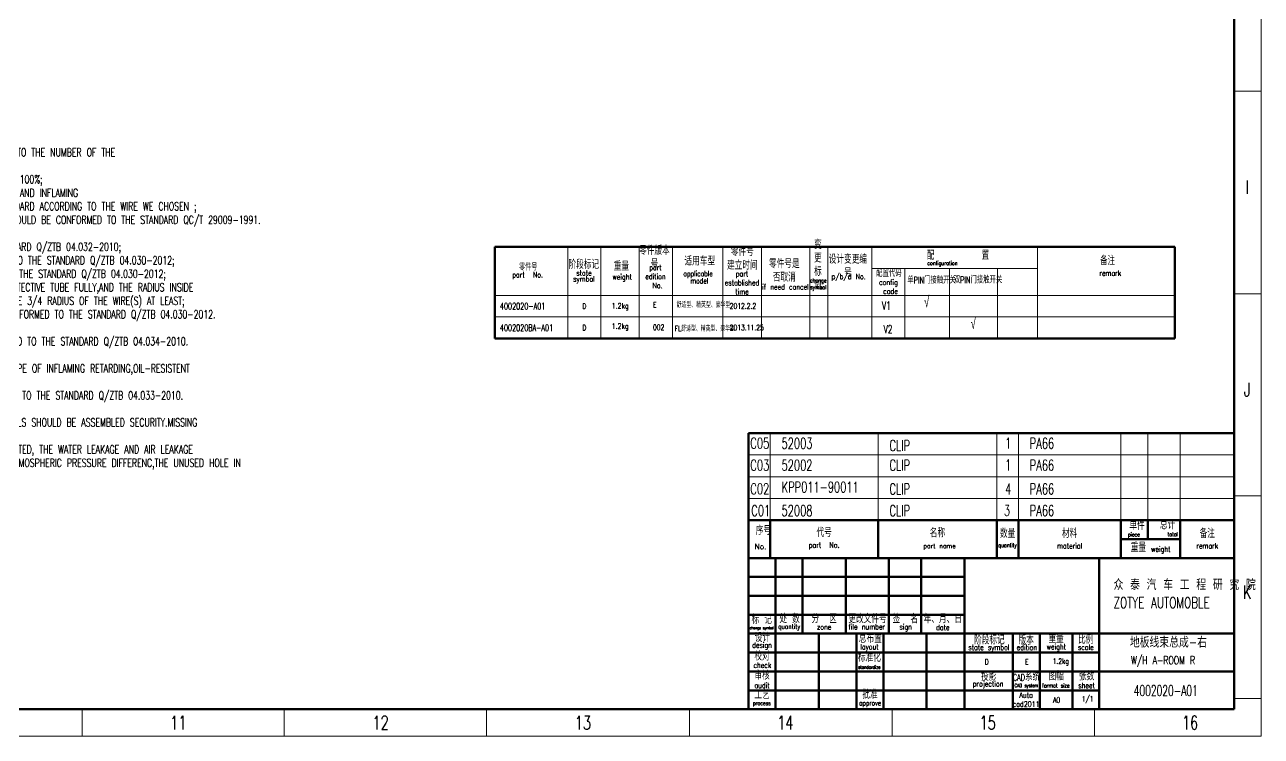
# Model space of a CAD drawing. Header units: millimetres. Extents: x 3123 to 4312, y 321 to 1162.
# Drawn here: x 3853.3 to 4311.6, y 321.4 to 584.9 of the extents above; entities that cross this region are included whole.
import ezdxf
from ezdxf.enums import TextEntityAlignment as Align

# ---------------------------------------------------------------- set-up
doc = ezdxf.new("R2010")
doc.units = ezdxf.units.MM
for name, color, linetype, lineweight in [('0Filament', 7, 'Continuous', 20), ('2FRAM', 2, 'Continuous', 70), ('2FRAME', 2, 'Continuous', 70)]:
    doc.layers.add(name, color=color, linetype=linetype, lineweight=lineweight)
doc.styles.add('HZ', font='TXT', dxfattribs={"width": 0.7, "height": 4, "bigfont": 'HZTXT'})
doc.styles.get("Standard").update_dxf_attribs({"font": 'txt.shx', "height": 5})
doc.styles.add('样式 1', font='txt.shx', dxfattribs={"width": 0.7})

msp = doc.modelspace()

# ---------------------------------------------------------------- linework, layer by layer
at = {"layer": '0Filament'}
for p, q in [((4311.557, 321.382), (4311.557, 1162.382)), ((4311.557, 560.302), (4301.654, 560.302)), ((4054.538, 502.67), (4054.538, 468.672)), ((4066.835, 502.67), (4066.835, 468.672)), ((4081.031, 502.67), (4081.031, 468.672)), ((4093.329, 502.67), (4093.329, 468.672)), ((4111.983, 502.67), (4111.983, 468.672)), ((4126.381, 502.67), (4126.381, 468.672)), ((4144.207, 502.67), (4144.207, 468.672)), ((4150.976, 502.67), (4150.976, 468.672)), ((4167.233, 502.67), (4167.233, 468.672)), ((4228.66, 502.67), (4228.66, 468.672)), ((4167.233, 494.67), (4228.66, 494.67)), ((4179.471, 494.67), (4179.471, 468.672)), ((4196.045, 494.67), (4196.045, 468.672)), ((4213.823, 494.67), (4213.823, 468.672)), ((4027.523, 484.67), (4279.562, 484.67)), ((4311.555, 485.273), (4301.653, 485.273)), ((4027.523, 476.671), (4279.562, 476.671)), ((4129.557, 401.382), (4129.557, 433.634)), ((4169.557, 401.382), (4169.557, 433.634)), ((4213.557, 401.382), (4213.557, 433.634)), ((4221.557, 401.382), (4221.557, 433.634)), ((4259.557, 401.382), (4259.557, 433.634)), ((4269.557, 401.382), (4269.557, 433.634)), ((4281.557, 401.382), (4281.557, 433.634)), ((4311.557, 410.46), (4301.654, 410.46)), ((4311.501, 335.322), (4301.598, 335.322)), ((4311.583, 335.322), (4301.598, 335.322)), ((3874.574, 331.374), (3874.574, 321.471)), ((3949.388, 331.372), (3949.388, 321.47)), ((4024.417, 331.374), (4024.417, 321.471)), ((4099.659, 331.4), (4099.659, 321.415)), ((4174.797, 331.374), (4174.797, 321.471)), ((4249.826, 321.47), (4249.826, 331.372)), ((4249.826, 331.372), (4249.826, 321.47)), ((3122.557, 321.382), (4311.557, 321.382))]:
    msp.add_line(p, q, dxfattribs=at)
at = {"layer": '0Filament', "linetype": 'ByBlock'}
for p, q in [((4301.557, 425.571), (4121.557, 425.571)), ((4301.557, 417.508), (4121.557, 417.508)), ((4301.557, 409.445), (4121.557, 409.445))]:
    msp.add_line(p, q, dxfattribs=at)
at = {"layer": '2FRAM', "linetype": 'ByBlock'}
for p, q in [((4301.557, 331.382), (4301.557, 1152.382)), ((4301.557, 433.634), (4121.557, 433.634)), ((4121.557, 387.382), (4121.557, 433.634)), ((4301.557, 387.382), (4301.557, 415.382)), ((4121.557, 401.382), (4301.557, 401.382)), ((4129.557, 401.382), (4129.557, 387.382)), ((4169.557, 387.382), (4169.557, 401.382)), ((4213.557, 387.382), (4213.557, 401.382)), ((4221.557, 387.382), (4221.557, 401.382)), ((4259.557, 387.382), (4259.557, 401.382)), ((4269.557, 394.382), (4269.557, 401.382)), ((4281.557, 387.382), (4281.557, 401.382)), ((4259.557, 394.382), (4281.557, 394.382)), ((4121.557, 387.382), (4121.557, 331.382)), ((4301.557, 387.382), (4121.557, 387.382)), ((4131.557, 387.382), (4131.557, 359.382)), ((4141.557, 387.382), (4141.557, 359.382)), ((4157.557, 387.382), (4157.557, 359.382)), ((4173.557, 387.382), (4173.557, 359.382)), ((4185.557, 387.382), (4185.557, 359.382)), ((4201.557, 387.382), (4201.557, 331.382)), ((4251.557, 387.382), (4251.557, 331.382)), ((4121.557, 380.382), (4201.557, 380.382)), ((4121.557, 373.382), (4201.557, 373.382)), ((4121.557, 366.382), (4201.557, 366.382)), ((4121.557, 359.382), (4251.557, 359.382)), ((4131.557, 359.382), (4131.557, 331.382)), ((4147.557, 359.382), (4147.557, 331.382)), ((4161.557, 359.382), (4161.557, 331.382)), ((4171.557, 359.382), (4171.557, 331.382)), ((4187.557, 359.382), (4187.557, 331.382)), ((4219.557, 331.382), (4219.557, 359.382)), ((4229.557, 359.382), (4229.557, 331.382)), ((4241.557, 359.382), (4241.557, 331.382)), ((4251.557, 359.382), (4301.557, 359.382)), ((4121.557, 352.382), (4201.557, 352.382)), ((4201.557, 352.382), (4251.557, 352.382)), ((4121.557, 345.382), (4201.557, 345.382)), ((4201.557, 345.382), (4301.557, 345.382)), ((4121.557, 338.382), (4201.557, 338.382)), ((4201.557, 338.382), (4251.557, 338.382)), ((3132.557, 331.382), (4301.557, 331.382))]:
    msp.add_line(p, q, dxfattribs=at)
at = {"layer": '2FRAME'}
for p, q in [((4027.523, 502.67), (4027.523, 468.672)), ((4027.523, 502.67), (4279.562, 502.67)), ((4279.562, 502.67), (4279.562, 468.672)), ((4027.523, 468.672), (4279.562, 468.672))]:
    msp.add_line(p, q, dxfattribs=at)

# ---------------------------------------------------------------- texts
at = {"layer": '0Filament', "style": 'HZ'}
for s, height, width, p in [('配         置', 3, 0.67, (4187.705, 497.915)), ('零件号', 2.5, 0.67, (4036.486, 493.911)), ('备注', 3, 0.67, (4251.9, 495.92)), ('applicable', 2, 0.67, (4097.385, 491.723)), ('model', 2, 0.67, (4100.024, 489.061)), ('D', 2, 0.67, (4059.923, 479.701)), ('E', 2, 0.67, (4086.118, 480.18)), ('舒适型、精英型、豪华型', 2, 0.67, (4094.881, 480.158)), ('2012.2.2', 2, 0.67, (4114.553, 479.738)), ('V1', 3, 0.67, (4170.991, 479.337)), ('D', 2, 0.67, (4059.923, 471.701)), ('002', 2, 0.67, (4086.115, 471.825)), ('FL舒适型、精英型、豪华型', 2, 0.67, (4094.137, 471.356)), ('2013.11.25', 2, 0.67, (4114.553, 471.739)), ('V2', 3, 0.67, (4171.594, 470.62)), ('C05', 4, 0.67, (4122.226, 427.936)), ('52003', 4, 0.67, (4133.763, 427.844)), ('CLIP', 4, 0.67, (4173.763, 427.066)), ('1', 4, 0.67, (4216.629, 427.907)), ('PA66', 4, 0.67, (4225.758, 427.844)), ('C03', 4, 0.67, (4122.226, 419.78)), ('52002', 4, 0.67, (4133.763, 419.78)), ('CLIP', 4, 0.67, (4173.763, 419.78)), ('1', 4, 0.67, (4216.629, 419.844)), ('PA66', 4, 0.67, (4225.758, 419.78)), ('C02', 4, 0.67, (4122.226, 411.003)), ('KPP011-90011', 4, 0.67, (4133.803, 411.656)), ('CLIP', 4, 0.67, (4173.763, 410.939)), ('4', 4, 0.67, (4216.629, 410.939)), ('PA66', 4, 0.67, (4225.758, 410.939)), ('C01', 4, 0.67, (4122.581, 402.939)), ('52008', 4, 0.67, (4133.763, 402.939)), ('CLIP', 4, 0.67, (4173.763, 402.939)), ('3', 4, 0.67, (4216.169, 403.003)), ('PA66', 4, 0.67, (4225.758, 402.939)), ('序号', 3, 0.7, (4124.217, 395.926)), ('单件', 3, 0.7, (4262.7, 397.854)), ('总计', 3, 0.7, (4274.012, 398.08)), ('piece', 1.5, 0.7, (4262.128, 395.352)), ('     total', 1.5, 0.7, (4271.094, 395.446)), ('地板线束总成-右', 4, 0.7, (4262.874, 354.215)), ('D', 2, 0.67, (4209.077, 347.972)), ('E', 2, 0.67, (4224.018, 347.956)), ('1.2kg', 2, 0.67, (4234.239, 348.202)), ('4002020-A01', 4, 0.618, (4264.315, 336.297)), ('A0', 2, 0.67, (4234.385, 333.818)), ('1/1', 2, 0.67, (4245.074, 334.287))]:
    msp.add_text(s, height=height, dxfattribs=dict(at, width=width)).set_placement(p)
at = {"layer": '0Filament', "style": 'HZ', "width": 0.67}
for p in [(4187.583, 479.107), (4204.829, 471.06)]:
    msp.add_text('√', height=4, dxfattribs=at).set_placement(p, align=Align.BOTTOM_CENTER)
at = {"layer": '0Filament', "style": 'HZ'}
for s, insert, char_height, width, attachment_point in [('NOTES\\PONE .     WIRING HARNESS\\P1.THE NUMBER OF THE WIRES SHOULD BE CORRESPONDED TO THE NUMBER OF THE \\PTERMINALS IN THE HOUSINGS;\\P2.DUCTING RATE OF THE WIRE HARNESS MUST BE REACHED 100%;\\P3.THE WIRE WE USED MUST OIL-RESISTENT,HEAT-RESISTNET AND INFLAMING\\PRETARDING.THE WIRE SHOULD BE CONFORMED TO THE STANDARD ACCORDING TO THE WIRE WE CHOSEN ;\\P4.THE COMPRESSED TERMINALS AND THE JOINTED WIRES SHOULD BE CONFORMED TO THE STANDARD QC/T 29009-1991. \\PQC/T 29010-1991;\\P5.THE CONNECTORS SHOULD BE CONFORMED TO THE STANDARD Q/ZTB 04.032-2010;\\P6.THE TOLERANCE OF THE WIRES SHOULD BE CONFORMED TO THE STANDARD Q/ZTB 04.030-2012;\\P7.THE OTHER CHARACTERISTICS SHOULD BE CONFORMED TO THE STANDARD Q/ZTB 04.030-2012;\\P8.THE WIRES MUST BE WARPED WITH THE CORRUGATED PROTECTIVE TUBE FULLY,AND THE RADIUS INSIDE \\POF CORRUGATED PROTECTIVE TUBE  MUST LONGER THAN THE 3/4 RADIUS OF THE WIRE(S) AT LEAST;\\P9. THE DAMP BOUND ANTI-WATER REQUIRE SHOULD BE CONFORMED TO THE STANDARD Q/ZTB 04.030-2012. \\PTWO .     TAPE \\P1.THE  TECHNIQUE CHARACTERISTICS SHOULD BE CONFORMED TO THE STANDARD Q/ZTB 04.034-2010.\\PTHREE.    CORRUGATED PROTECTIVE TUBE\\P1.THE PROTECTIVE CORRUGATE TUBE SHOULD ADOPT THE TYPE OF INFLAMING RETARDING,OIL-RESISTENT\\PAND HYPER-LIGHT CORRUGATE TUBE;\\P2.THE TECHNIQUE CHARACTERISTICS SHOULD BE CONFORMED TO THE STANDARD Q/ZTB 04.033-2010.\\PFOUR.     THE AIR PROOF OF THE CONNECTORS\\P1.THE CONNECTORS WITH THE WATERPROOF PLUGS AND SEALS SHOULD BE ASSEMBLED SECURITY.MISSING \\POR FALLING OFF WAS NOT ALLOWED;\\P2.AFTER THE CONNECTOR WITH WATERPROOF PLUGS CONNECTED, THE WATER LEAKAGE AND AIR LEAKAGE \\PWAS NOT ALLOWED IN THE TEST OF AIR PROOF WITH 1.0 ATMOSPHERIC PRESSURE DIFFERENC,THE UNUSED HOLE IN\\PTHE CONNECTORS SHOULD USE THE BLIND-SEAL.           \\P ', (3761.756, 549.161), 3, 355.2551, 1), ('I', (4306.339, 524.759), 5, 50, 5), ('{\\C7;零件版本号}', (4086.674, 498.705), 3, 11.575, 5), ('{\\C7;零件号\\P建立时间}', (4119.256, 498.214), 3, 11.575, 5), ('{\\C7;变更标记}', (4147.268, 495.889), 3, 4.51884, 5), ('阶段标记', (4060.49, 495.998), 3, 26, 5), ('{\\C7;重量}', (4074.401, 495.357), 3, 11.575, 5), ('{\\H0.6667x;part \\Pedition\\P No.}', (4087.047, 491.66), 3, 16.82628, 5), ('{\\C7;适用车型}', (4103.477, 497.23), 3, 11.575, 5), ('{\\C7;零件号是否取消}', (4134.794, 493.767), 3, 11.575, 5), ('{\\C7;设计变更编号}', (4158.359, 495.435), 3, 16.02285, 5), ('configuration', (4187.803, 497.36), 1.5, 15.72333, 1), ('\\P{\\H0.6667x;part  No.}', (4039.674, 494.499), 3, 16.82628, 5), ('symbol', (4060.548, 490.432), 2, 18, 5), ('state ', (4060.548, 492.973), 2, 18, 5), ('{\\C7;weight}', (4071.105, 492.513), 2, 11.6956, 1), ('{\\C7;part established time}', (4119.124, 489.37), 2, 14.99556, 5), ('change', (4147.391, 489.947), 1.5, 18, 5), ('{\\C7;p/b/d No.}', (4158.636, 491.326), 2, 16.02285, 5), ('配置代码', (4173.553, 492.803), 2.5, 10.21035, 5), ('config\\P code', (4173.404, 487.866), 2, 14.67667, 5), ('单PIN门接触开关', (4180.382, 491.563), 2.5, 25.8077, 1), ('双PIN门接触开关', (4197.612, 491.664), 2.5, 25.8077, 1), ('remark', (4251.574, 493.899), 2, 11.6956, 1), ('{\\C7;if need cancel}', (4135.231, 487.796), 2, 23.47333, 5), ('symbol', (4147.391, 487.406), 1.5, 18, 5), ('4002020-A01', (4029.41, 481.914), 2.5, 43.2, 1), ('1.2kg', (4073.976, 480.465), 2, 5.46, 5), ('4002020BA-A01', (4029.41, 473.915), 2.5, 43.2, 1), ('1.2kg', (4073.967, 472.962), 2, 5.46, 5), ('J', (4306.339, 449.759), 5, 50, 5), ('代号\\P{\\H0.6667x;part  No.}', (4149.557, 394.382), 3, 44, 5), ('名称', (4191.557, 396.592), 3, 8, 5), ('数量\\P{\\H0.5x;quantity}', (4217.557, 394.382), 3, 8, 5), ('材料\\P{\\H0.6667x;material}', (4240.557, 394.382), 3, 38, 5), ('备注\\P{\\H0.6667x;remark}', (4291.557, 394.382), 3, 20, 5), ('重量 {\\H0.6667x;weight}', (4270.557, 390.882), 3, 38, 5), ('K', (4306.339, 374.759), 5, 50, 5), ('{\\C7;标 记}', (4126.442, 364.527), 3, 10, 5), ('{\\C7;quantity}', (4136.614, 361.735), 1.8, 10, 5), ('处 数', (4136.737, 364.775), 3, 10, 5), ('分  区', (4149.557, 364.765), 3, 16, 5), ('{\\C7;zone}', (4149.57, 361.872), 2, 16, 5), ('{\\C7;file number}', (4165.368, 361.949), 2, 16, 5), ('更改文件号', (4165.647, 364.775), 3, 16, 5), ('签  名', (4179.647, 364.775), 3, 12, 5), ('{\\C7;sign}', (4179.799, 361.564), 2, 12, 5), ('年、月、日', (4193.557, 364.765), 3, 16, 5), ('{\\C7;date}', (4193.557, 361.694), 2, 16, 5), ('{\\C7;change symbol}', (4126.442, 361.387), 1, 10, 5), ('设计', (4126.686, 357.825), 3, 10, 5), ('总布置', (4166.684, 357.474), 3, 10, 5), ('阶段标记', (4210.812, 356.927), 3, 26, 5), ('版本', (4224.472, 355.329), 3, 9.7219, 8), ('{\\C7;重量}', (4235.536, 357.489), 3, 11.575, 5), ('比例', (4246.508, 357.127), 3, 12, 5), ('{\\C7;design}', (4126.557, 354.799), 2, 10, 5), ('{\\C7;layout}', (4162.967, 355.497), 2, 10, 1), ('{\\C7;state symbol}', (4210.626, 353.99), 2, 18, 5), ('{\\C7;edition}', (4224.714, 354.309), 2, 10, 5), ('{\\C7;weight}', (4232.04, 355.561), 2, 11.6956, 1), ('{\\C7;scale}', (4246.557, 354.345), 2, 10, 5), ('{\\C7;check}', (4126.67, 347.707), 2, 10, 5), ('校对', (4126.557, 350.931), 3, 10, 5), ('标准化', (4166.345, 350.466), 3, 10, 5), ('W/H A-ROOM R', (4263.327, 351.038), 3, 80.67778, 1), ('审核', (4126.557, 343.816), 3, 10, 5), ('{\\C7;standardize}', (4166.31, 346.992), 1.25, 10, 5), ('{\\C7;投影}', (4210.557, 343.415), 3, 18, 5), ('{\\C7;CAD\\H1.2x;系统}', (4224.599, 343.416), 2.5, 9.9289, 5), ('图幅', (4235.618, 343.568), 3, 12, 5), ('{\\C7;张数}', (4246.839, 343.563), 3, 10.2521, 5), ('{\\C7;audit}', (4126.557, 340.227), 2, 10, 5), ('{\\C7;projection}', (4210.329, 340.471), 2, 18.4458, 5), ('{\\C7;CAD system}', (4224.516, 339.97), 1.25, 9.2394, 5), ('{\\C7;format size}', (4230.353, 340.897), 1.5, 12, 1), ('{\\C7;sheet}', (4246.839, 340.186), 2, 10.4886, 5), ('工艺', (4126.557, 336.69), 3, 10, 5), ('批准', (4166.557, 336.75), 3, 10, 5), ('{\\C7;Auto\\Pcad2011 }', (4224.437, 334.965), 2, 9.2394, 5), ('{\\C7;process}', (4126.432, 333.38), 1.5, 10, 5), ('{\\C7;approve}', (4166.625, 333.364), 1.8, 10, 5), ('11', (3910.174, 326.382), 5, 50, 5), ('12', (3985.174, 326.382), 5, 50, 5), ('13', (4060.174, 326.382), 5, 50, 5), ('14', (4135.174, 326.382), 5, 50, 5), ('15', (4210.174, 326.382), 5, 50, 5), ('16', (4285.174, 326.382), 5, 50, 5)]:
    msp.add_mtext(s, dxfattribs=dict(at, insert=insert, char_height=char_height, width=width, attachment_point=attachment_point))
at = {"layer": '0Filament'}
for s, insert, char_height, width, attachment_point in [('{\\Ftxt.shx,hztxt.shx;No.}', (4123.813, 392.652), 2, 6.9857, 1), ('{\\Ftxt.shx,hztxt.shx;part name}', (4192.341, 391.569), 1.64062, 30.3154, 5)]:
    msp.add_mtext(s, dxfattribs=dict(at, insert=insert, char_height=char_height, width=width, attachment_point=attachment_point))
at = {"layer": '0Filament', "color": 1, "lineweight": 30, "insert": (4256.84, 379.539), "char_height": 4, "width": 50, "attachment_point": 1, "style": '样式 1'}
msp.add_mtext('{\\Ftxt.shx,hztxt.shx|c134;众 泰 汽 车 工 程 研 究 院}\\PZOTYE AUTOMOBLE', dxfattribs=at)

doc.saveas('drawing.dxf')
